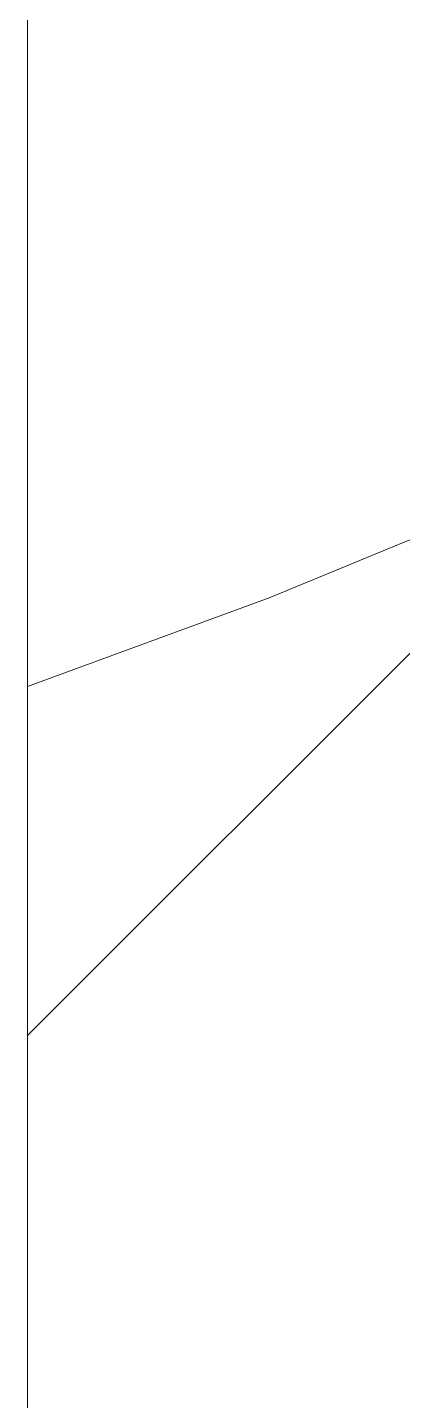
# Model space of a CAD drawing. Header units: millimetres. Extents: x -177800 to -26107, y -132450 to -18386.
# Drawn here: x -165986.372 to -165985.206, y -129263.509 to -129259.238 of the extents above; entities that cross this region are included whole.
import ezdxf

# ---------------------------------------------------------------- set-up
doc = ezdxf.new("R2010")
doc.units = ezdxf.units.MM
doc.layers.add('0-1', color=7, linetype='Continuous', lineweight=5)
doc.layers.add('A-_GENM----_M', color=6, linetype='Continuous', lineweight=9, true_color=0xff00ff)

# ---------------------------------------------------------------- blocks, each defined once
blk = doc.blocks.new('IDA - Toilet Partition - Corner - 950Lx700Width-4450347-BLK 2 UPPER ROOF PLAN')
at = {"layer": 'A-_GENM----_M', "flags": 128}
blk.add_lwpolyline([(918.9143, 1800), (918.6392, 1800.7512), (918.3343, 1801.4907), (918.0001, 1802.2175)], dxfattribs=at)
blk = doc.blocks.new('IDA - Toilet Partition - Corner - 950Lx700Width-V19-BLK 2 UPPER ROOF PLAN')
at = {"layer": 'A-_GENM----_M'}
for p, q in [((18, 1802), (20, 1800)), ((100, 1800), (3, 1800)), ((20, 1800), (30.25, 1800))]:
    blk.add_line(p, q, dxfattribs=at)
at = {"layer": 'A-_GENM----_M', "flags": 128}
blk.add_lwpolyline([(18.9143, 1800), (18.6392, 1800.7512), (18.3343, 1801.4907), (18.0001, 1802.2175)], dxfattribs=at)
blk = doc.blocks.new('1599_DB_A_BLK3_1STGD_R21_rvt-1-BLK 2 UPPER ROOF PLAN')
at = {"layer": 'A-_GENM----_M', "rotation": 269.9999999999996}
for name, p in [('IDA - Toilet Partition - Corner - 950Lx700Width-4450347-BLK 2 UPPER ROOF PLAN', (-167786.3719, -128342.3735)), ('IDA - Toilet Partition - Corner - 950Lx700Width-V19-BLK 2 UPPER ROOF PLAN', (-167786.3719, -129242.3735))]:
    blk.add_blockref(name, p, dxfattribs=at)

msp = doc.modelspace()

# ---------------------------------------------------------------- block references
at = {"layer": '0-1'}
msp.add_blockref('1599_DB_A_BLK3_1STGD_R21_rvt-1-BLK 2 UPPER ROOF PLAN', (0, 0), dxfattribs=at)

doc.saveas('drawing.dxf')
